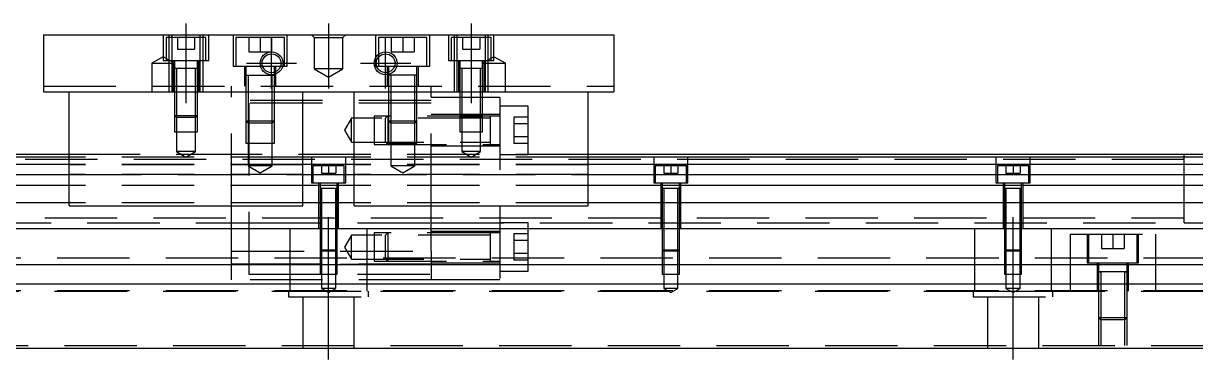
# Model space of a CAD drawing. Extents: x -12 to 579, y -264 to 77.
# Drawn here: x 146.5 to 352, y -224.1 to -165.1 of the extents above; entities that cross this region are included whole.
import ezdxf

# ---------------------------------------------------------------- set-up
doc = ezdxf.new("R2010")
doc.units = 0
doc.linetypes.add('CENTER', pattern=[50.8, 31.75, -6.35, 6.35, -6.35])
doc.linetypes.add('DASHED', pattern=[19.05, 12.7, -6.35])
doc.layers.get('0').update_dxf_attribs({"linetype": 'CONTINUOUS'})
doc.layers.add('CENTER', color=1, linetype='CENTER')

msp = doc.modelspace()

# ---------------------------------------------------------------- linework, layer by layer
at = {"color": 7, "linetype": 'CONTINUOUS'}
for p, q in [((150, -167.12), (250, -167.12)), ((150, -167.12), (150, -177.12)), ((250, -167.12), (250, -177.12)), ((150, -177.12), (250, -177.12)), ((154.5, -197.12), (154.5, -177.12)), ((195.5, -197.12), (195.5, -177.12)), ((204.5, -197.12), (204.5, -177.12)), ((245.5, -197.12), (245.5, -177.12)), ((154.5, -188.62), (0, -188.62)), ((154.5, -188.12), (60.5, -188.12)), ((204.5, -188.62), (195.5, -188.62)), ((350, -188.12), (245.5, -188.12)), ((400, -188.62), (245.5, -188.62)), ((350, -188.62), (350, -188.12)), ((350.01, -188.12), (350, -188.12)), ((355, -188.12), (350, -188.12)), ((350, -188.12), (350, -188.12)), ((154.5, -189.87), (0, -189.87)), ((204.5, -189.87), (195.5, -189.87)), ((400, -189.87), (245.5, -189.87)), ((0, -191.65), (154.5, -191.65)), ((195.5, -191.65), (204.5, -191.65)), ((245.5, -191.65), (400, -191.65)), ((154.5, -193.54), (0, -193.54)), ((204.5, -193.54), (195.5, -193.54)), ((400, -193.54), (245.5, -193.54)), ((154.5, -196.6), (0, -196.6)), ((154.5, -197.12), (195.5, -197.12)), ((204.5, -196.6), (195.5, -196.6)), ((204.5, -197.12), (245.5, -197.12)), ((400, -196.6), (245.5, -196.6)), ((0, -201.12), (400, -201.12)), ((0, -207.42), (400, -207.42)), ((0, -210.82), (400, -210.82)), ((0, -222.12), (400, -222.12))]:
    msp.add_line(p, q, dxfattribs=at)
at = {"color": 3, "linetype": 'DASHED'}
for p, q in [((171, -167.12), (171, -171.62)), ((178.5, -167.62), (171.5, -167.62)), ((171.5, -167.62), (171.5, -171.62)), ((172, -167.12), (172, -167.62)), ((172, -167.62), (172, -171.62)), ((172.5, -167.12), (172.5, -177.12)), ((173.5, -167.62), (173.5, -169.62)), ((175, -167.62), (175, -169.62)), ((176.5, -167.62), (176.5, -169.62)), ((177.5, -177.12), (177.5, -167.12)), ((178, -167.62), (178, -167.12)), ((178, -171.62), (178, -167.62)), ((178.5, -171.62), (178.5, -167.62)), ((179, -171.62), (179, -167.12)), ((183.25, -167.12), (183.25, -172.62)), ((192.25, -167.62), (183.75, -167.62)), ((183.75, -167.62), (183.75, -172.62)), ((186, -167.62), (186, -170.12)), ((188, -167.62), (188, -170.12)), ((190, -167.62), (190, -170.12)), ((192.25, -172.62), (192.25, -167.62)), ((192.75, -172.62), (192.75, -167.12)), ((197, -167.12), (197.5, -167.62)), ((197.5, -167.62), (197.5, -173.12)), ((197.5, -167.62), (202.5, -167.62)), ((202.5, -167.62), (203, -167.12)), ((202.5, -173.12), (202.5, -167.62)), ((208.25, -167.12), (208.25, -172.62)), ((217.25, -167.62), (208.75, -167.62)), ((208.75, -167.62), (208.75, -170.56)), ((211, -167.62), (211, -170.12)), ((213, -167.62), (213, -170.12)), ((215, -167.62), (215, -170.12)), ((217.25, -172.62), (217.25, -167.62)), ((217.75, -172.62), (217.75, -167.12)), ((221, -167.12), (221, -171.62)), ((228.5, -167.62), (221.5, -167.62)), ((221.5, -167.62), (221.5, -171.62)), ((222, -167.12), (222, -167.62)), ((222, -167.62), (222, -171.62)), ((222.5, -167.12), (222.5, -177.12)), ((223.5, -167.62), (223.5, -169.62)), ((225, -167.62), (225, -169.62)), ((226.5, -167.62), (226.5, -169.62)), ((227.5, -177.12), (227.5, -167.12)), ((228, -167.62), (228, -167.12)), ((228, -171.62), (228, -167.62)), ((228.5, -171.62), (228.5, -167.62)), ((229, -171.62), (229, -167.12)), ((173.5, -169.62), (175, -169.62)), ((175, -169.62), (176.5, -169.62)), ((186, -170.12), (188, -170.12)), ((188, -170.12), (190, -170.12)), ((208.75, -170.56), (208.75, -171.04)), ((211, -170.12), (213, -170.12)), ((213, -170.12), (215, -170.12)), ((223.5, -169.62), (225, -169.62)), ((225, -169.62), (226.5, -169.62)), ((171, -170.97), (169, -172.12)), ((169, -172.12), (173, -172.12)), ((169, -172.12), (169, -177.12)), ((173, -172.12), (171, -170.97)), ((171, -171.62), (179, -171.62)), ((172, -171.62), (172, -177.12)), ((172.75, -171.62), (172.75, -177.12)), ((173, -171.62), (173, -173.02)), ((177, -173.02), (177, -171.62)), ((177.25, -177.12), (177.25, -171.62)), ((178, -177.12), (178, -171.62)), ((183.25, -172.62), (192.75, -172.62)), ((185.25, -172.62), (185.25, -176.12)), ((185.5, -172.62), (185.5, -174.22)), ((190.5, -173.69), (190.5, -172.62)), ((190.75, -176.12), (190.75, -172.62)), ((208.25, -172.62), (217.75, -172.62)), ((208.75, -171.04), (208.75, -172.62)), ((210.25, -172.62), (210.25, -176.12)), ((210.5, -172.62), (210.5, -173.69)), ((215.5, -174.22), (215.5, -172.62)), ((215.75, -176.12), (215.75, -172.62)), ((221, -171.62), (229, -171.62)), ((222, -171.62), (222, -177.12)), ((222.75, -171.62), (222.75, -177.12)), ((223, -171.62), (223, -173.02)), ((229, -170.97), (227, -172.12)), ((227, -173.02), (227, -171.62)), ((227, -172.12), (231, -172.12)), ((227.25, -177.12), (227.25, -171.62)), ((228, -177.12), (228, -171.62)), ((231, -172.12), (229, -170.97)), ((231, -177.12), (231, -172.12)), ((173, -173.01), (173, -173.02)), ((173.22, -173.02), (173, -173.02)), ((173, -173.02), (173, -173.03)), ((173, -173.02), (173, -177.12)), ((176.78, -173.02), (173.22, -173.02)), ((173.35, -173.02), (173.35, -177.12)), ((176.65, -177.12), (176.65, -173.02)), ((177, -173.02), (176.78, -173.02)), ((177, -173.02), (177, -173.01)), ((177, -173.03), (177, -173.02)), ((177, -177.12), (177, -173.02)), ((185.5, -174.21), (185.5, -174.22)), ((185.5, -174.22), (185.76, -174.22)), ((185.5, -174.22), (190.5, -174.22)), ((185.5, -174.22), (185.5, -174.22)), ((185.5, -174.22), (185.5, -176.12)), ((185.9, -174.22), (185.9, -176.12)), ((190.1, -176.12), (190.1, -174.22)), ((190.5, -174.06), (190.5, -173.69)), ((190.5, -174.22), (190.5, -174.06)), ((190.5, -174.22), (190.5, -174.21)), ((190.5, -174.22), (190.5, -174.22)), ((190.5, -176.12), (190.5, -174.22)), ((197.5, -173.12), (200, -174.56)), ((202.5, -173.12), (197.5, -173.12)), ((200, -174.56), (202.5, -173.12)), ((210.5, -173.69), (210.5, -174.06)), ((210.5, -174.06), (210.5, -174.22)), ((210.5, -174.21), (210.5, -174.22)), ((210.76, -174.22), (210.5, -174.22)), ((210.5, -174.22), (210.5, -174.22)), ((210.5, -174.22), (210.5, -176.12)), ((215.24, -174.22), (210.76, -174.22)), ((210.9, -174.22), (210.9, -176.12)), ((215.1, -176.12), (215.1, -174.22)), ((215.5, -174.22), (215.24, -174.22)), ((215.5, -174.22), (215.5, -174.21)), ((215.5, -174.22), (215.5, -174.22)), ((215.5, -176.12), (215.5, -174.22)), ((223, -173.01), (223, -173.02)), ((223.22, -173.02), (223, -173.02)), ((223, -173.02), (223, -177.12)), ((223, -173.02), (223, -173.03)), ((226.78, -173.02), (223.22, -173.02)), ((223.35, -173.02), (223.35, -177.12)), ((226.65, -177.12), (226.65, -173.02)), ((227, -173.02), (226.78, -173.02)), ((227, -173.02), (227, -173.01)), ((227, -177.12), (227, -173.02)), ((227, -173.03), (227, -173.02)), ((150, -176.12), (250, -176.12)), ((183, -177.12), (183, -176.12)), ((185.5, -176.12), (185.5, -177.12)), ((185.5, -176.12), (185.5, -177.12)), ((185.9, -176.12), (185.9, -177.12)), ((190.1, -177.12), (190.1, -176.12)), ((190.5, -177.12), (190.5, -176.12)), ((190.5, -177.12), (190.5, -176.12)), ((210.5, -176.12), (210.5, -177.12)), ((210.5, -176.12), (210.5, -177.12)), ((210.9, -176.12), (210.9, -177.12)), ((215.1, -177.12), (215.1, -176.12)), ((215.5, -177.12), (215.5, -176.12)), ((215.5, -177.12), (215.5, -176.12)), ((218, -177.12), (218, -176.12)), ((173, -177.12), (173, -181.27)), ((173, -177.12), (173, -181.27)), ((173.35, -177.12), (173.35, -181.62)), ((176.65, -181.62), (176.65, -177.12)), ((177, -181.27), (177, -177.12)), ((177, -181.27), (177, -177.12)), ((183, -197.12), (183, -177.12)), ((218, -178.62), (183, -178.62)), ((185.5, -177.12), (185.5, -182.22)), ((185.5, -177.12), (185.5, -182.22)), ((185.9, -177.12), (185.9, -182.62)), ((190.1, -182.62), (190.1, -177.12)), ((190.5, -182.22), (190.5, -177.12)), ((190.5, -182.22), (190.5, -177.12)), ((210.5, -177.12), (210.5, -182.22)), ((210.5, -177.12), (210.5, -182.22)), ((210.9, -177.12), (210.9, -182.62)), ((215.1, -182.62), (215.1, -177.12)), ((215.5, -182.22), (215.5, -177.12)), ((215.5, -182.22), (215.5, -177.12)), ((218, -197.12), (218, -177.12)), ((230, -178.12), (218, -178.12)), ((223, -177.12), (223, -181.27)), ((223, -177.12), (223, -181.27)), ((223.35, -177.12), (223.35, -181.62)), ((226.65, -181.62), (226.65, -177.12)), ((227, -181.27), (227, -177.12)), ((227, -181.27), (227, -177.12)), ((230, -178.12), (230, -210.12)), ((218, -179.12), (186, -179.12)), ((186, -179.12), (186, -209.12)), ((235, -179.62), (230, -179.62)), ((235, -188.12), (235, -179.62)), ((173, -181.27), (177, -181.27)), ((173, -181.27), (173, -184.12)), ((173, -181.27), (173.35, -181.62)), ((176.65, -181.62), (173.35, -181.62)), ((173.35, -181.62), (173.35, -184.12)), ((176.65, -181.62), (177, -181.27)), ((176.65, -184.12), (176.65, -181.62)), ((177, -184.12), (177, -181.27)), ((185.5, -182.22), (190.5, -182.22)), ((185.5, -182.22), (185.5, -186.12)), ((185.5, -182.22), (185.9, -182.62)), ((190.1, -182.62), (185.9, -182.62)), ((185.9, -182.62), (185.9, -186.12)), ((190.1, -182.62), (190.5, -182.22)), ((190.1, -186.12), (190.1, -182.62)), ((190.5, -186.12), (190.5, -182.22)), ((204, -181.77), (202.79, -183.87)), ((204, -185.97), (204, -181.77)), ((228.4, -181.77), (204, -181.77)), ((208, -181.37), (208, -186.37)), ((230, -181.37), (208, -181.37)), ((210.4, -181.37), (210.4, -186.37)), ((210.5, -182.22), (215.5, -182.22)), ((210.5, -182.22), (210.5, -186.12)), ((210.5, -182.22), (210.9, -182.62)), ((215.1, -182.62), (210.9, -182.62)), ((210.9, -182.62), (210.9, -186.12)), ((215.1, -182.62), (215.5, -182.22)), ((215.1, -186.12), (215.1, -182.62)), ((215.5, -186.12), (215.5, -182.22)), ((230, -181.12), (218, -181.12)), ((223, -181.27), (227, -181.27)), ((223, -181.27), (223, -184.12)), ((223, -181.27), (223.35, -181.62)), ((226.65, -181.62), (223.35, -181.62)), ((223.35, -181.62), (223.35, -184.12)), ((226.65, -181.62), (227, -181.27)), ((226.65, -184.12), (226.65, -181.62)), ((227, -184.12), (227, -181.27)), ((228.4, -186.37), (228.4, -181.37)), ((232.5, -181.56), (232.5, -186.18)), ((235, -181.56), (232.5, -181.56)), ((235, -182.72), (232.5, -182.72)), ((173, -184.12), (177, -184.12)), ((173.35, -184.12), (173.35, -187.62)), ((176.65, -187.62), (176.65, -184.12)), ((202.79, -183.87), (204, -185.97)), ((223, -184.12), (227, -184.12)), ((223.35, -184.12), (223.35, -187.62)), ((226.65, -187.62), (226.65, -184.12)), ((185.5, -186.12), (190.5, -186.12)), ((185.9, -186.12), (185.9, -190.12)), ((190.1, -190.12), (190.1, -186.12)), ((204, -185.97), (228.4, -185.97)), ((208, -186.37), (230, -186.37)), ((210.5, -186.12), (215.5, -186.12)), ((210.9, -186.12), (210.9, -190.12)), ((215.1, -190.12), (215.1, -186.12)), ((218, -186.62), (230, -186.62)), ((235, -185.02), (232.5, -185.02)), ((235, -186.18), (232.5, -186.18)), ((350, -188.99), (55, -188.99)), ((186, -188.12), (154.5, -188.12)), ((195.5, -188.62), (154.5, -188.62)), ((176.65, -187.62), (173.35, -187.62)), ((173.35, -187.62), (175, -188.57)), ((175, -188.57), (176.65, -187.62)), ((245.5, -188.12), (186, -188.12)), ((197, -188.62), (197, -193.12)), ((203, -193.12), (203, -188.62)), ((245.5, -188.62), (204.5, -188.62)), ((226.65, -187.62), (223.35, -187.62)), ((223.35, -187.62), (225, -188.57)), ((225, -188.57), (226.65, -187.62)), ((230, -188.12), (235, -188.12)), ((257, -188.62), (257, -193.12)), ((263, -193.12), (263, -188.62)), ((317, -188.62), (317, -193.12)), ((323, -193.12), (323, -188.62)), ((350, -188.62), (350, -188.12)), ((350, -200.12), (350, -188.62)), ((195.5, -189.87), (154.5, -189.87)), ((195.5, -189.92), (154.5, -189.92)), ((190.1, -190.12), (185.9, -190.12)), ((185.9, -190.12), (188, -191.33)), ((188, -191.33), (190.1, -190.12)), ((202.75, -190.12), (197.25, -190.12)), ((197.25, -190.12), (197.25, -193.12)), ((198.75, -190.12), (198.75, -191.42)), ((200, -190.12), (200, -191.42)), ((201.25, -190.12), (201.25, -191.42)), ((202.75, -193.12), (202.75, -190.12)), ((245.5, -189.87), (204.5, -189.87)), ((245.5, -189.92), (204.5, -189.92)), ((215.1, -190.12), (210.9, -190.12)), ((210.9, -190.12), (213, -191.33)), ((213, -191.33), (215.1, -190.12)), ((262.75, -190.12), (257.25, -190.12)), ((257.25, -190.12), (257.25, -193.12)), ((258.75, -190.12), (258.75, -191.42)), ((260, -190.12), (260, -191.42)), ((261.25, -190.12), (261.25, -191.42)), ((262.75, -193.12), (262.75, -190.12)), ((322.75, -190.12), (317.25, -190.12)), ((317.25, -190.12), (317.25, -193.12)), ((318.75, -190.12), (318.75, -191.42)), ((320, -190.12), (320, -191.42)), ((321.25, -190.12), (321.25, -191.42)), ((322.75, -193.12), (322.75, -190.12)), ((195.5, -191.62), (154.5, -191.62)), ((154.5, -191.65), (195.5, -191.65)), ((197, -193.12), (203, -193.12)), ((198.25, -193.12), (198.25, -201.12)), ((198.5, -193.12), (198.5, -194.12)), ((198.75, -191.42), (200, -191.42)), ((200, -191.42), (201.25, -191.42)), ((201.5, -194.12), (201.5, -193.12)), ((201.75, -201.12), (201.75, -193.12)), ((245.5, -191.62), (204.5, -191.62)), ((204.5, -191.65), (245.5, -191.65)), ((257, -193.12), (263, -193.12)), ((258.25, -193.12), (258.25, -201.12)), ((258.5, -193.12), (258.5, -194.12)), ((258.75, -191.42), (260, -191.42)), ((260, -191.42), (261.25, -191.42)), ((261.5, -194.12), (261.5, -193.12)), ((261.75, -201.12), (261.75, -193.12)), ((317, -193.12), (323, -193.12)), ((318.25, -193.12), (318.25, -201.12)), ((318.5, -193.12), (318.5, -194.12)), ((318.75, -191.42), (320, -191.42)), ((320, -191.42), (321.25, -191.42)), ((321.5, -194.12), (321.5, -193.12)), ((321.75, -201.12), (321.75, -193.12)), ((195.5, -193.54), (154.5, -193.54)), ((198.5, -194.11), (198.5, -194.12)), ((198.62, -194.12), (198.5, -194.12)), ((198.5, -194.12), (198.5, -201.12)), ((198.5, -194.12), (198.5, -194.12)), ((200, -194.12), (198.62, -194.12)), ((198.75, -194.12), (198.75, -201.12)), ((201.38, -194.12), (200, -194.12)), ((201.25, -201.12), (201.25, -194.12)), ((201.5, -194.12), (201.38, -194.12)), ((201.5, -194.12), (201.5, -194.11)), ((201.5, -201.12), (201.5, -194.12)), ((201.5, -194.12), (201.5, -194.12)), ((245.5, -193.54), (204.5, -193.54)), ((258.5, -194.11), (258.5, -194.12)), ((258.62, -194.12), (258.5, -194.12)), ((258.5, -194.12), (258.5, -201.12)), ((258.5, -194.12), (258.5, -194.12)), ((260, -194.12), (258.62, -194.12)), ((258.75, -194.12), (258.75, -201.12)), ((261.38, -194.12), (260, -194.12)), ((261.25, -201.12), (261.25, -194.12)), ((261.5, -194.12), (261.38, -194.12)), ((261.5, -194.12), (261.5, -194.11)), ((261.5, -201.12), (261.5, -194.12)), ((261.5, -194.12), (261.5, -194.12)), ((318.5, -194.11), (318.5, -194.12)), ((318.62, -194.12), (318.5, -194.12)), ((318.5, -194.12), (318.5, -201.12)), ((318.5, -194.12), (318.5, -194.12)), ((320, -194.12), (318.62, -194.12)), ((318.75, -194.12), (318.75, -201.12)), ((321.38, -194.12), (320, -194.12)), ((321.25, -201.12), (321.25, -194.12)), ((321.5, -194.12), (321.38, -194.12)), ((321.5, -194.12), (321.5, -194.11)), ((321.5, -201.12), (321.5, -194.12)), ((321.5, -194.12), (321.5, -194.12)), ((195.5, -196.6), (154.5, -196.6)), ((195.5, -196.62), (154.5, -196.62)), ((183, -201.12), (183, -197.12)), ((245.5, -196.6), (204.5, -196.6)), ((245.5, -196.62), (204.5, -196.62)), ((218, -201.12), (218, -197.12)), ((55, -199.24), (350, -199.24)), ((81.5, -200.12), (183, -200.12)), ((183, -200.12), (186, -200.12)), ((183, -205.12), (183, -201.12)), ((186, -200.12), (218, -200.12)), ((186, -200.12), (218, -200.12)), ((193.29, -212.12), (193.29, -201.12)), ((198.5, -201.12), (198.5, -204.87)), ((198.5, -201.12), (198.5, -204.87)), ((198.75, -201.12), (198.75, -205.12)), ((201.25, -205.12), (201.25, -201.12)), ((201.5, -204.87), (201.5, -201.12)), ((201.5, -204.87), (201.5, -201.12)), ((206.71, -201.12), (206.71, -212.12)), ((218, -200.12), (228.5, -200.12)), ((218, -200.12), (350, -200.12)), ((218, -205.12), (218, -201.12)), ((235, -200.12), (230, -200.12)), ((235, -208.62), (235, -200.12)), ((258.5, -201.12), (258.5, -204.87)), ((258.5, -201.12), (258.5, -204.87)), ((258.75, -201.12), (258.75, -205.12)), ((261.25, -205.12), (261.25, -201.12)), ((261.5, -204.87), (261.5, -201.12)), ((261.5, -204.87), (261.5, -201.12)), ((313.29, -212.12), (313.29, -201.12)), ((318.5, -201.12), (318.5, -204.87)), ((318.5, -201.12), (318.5, -204.87)), ((318.75, -201.12), (318.75, -205.12)), ((321.25, -205.12), (321.25, -201.12)), ((321.5, -204.87), (321.5, -201.12)), ((321.5, -204.87), (321.5, -201.12)), ((326.71, -201.12), (326.71, -212.12)), ((350, -200.12), (350, -200.12)), ((350, -200.12), (350.01, -200.12)), ((350, -200.12), (350, -200.12)), ((350, -200.12), (355, -200.12)), ((204, -202.27), (202.79, -204.37)), ((204, -206.47), (204, -202.27)), ((228.4, -202.27), (204, -202.27)), ((208, -201.87), (208, -206.87)), ((230, -201.87), (208, -201.87)), ((210.4, -201.87), (210.4, -206.87)), ((230, -201.62), (218, -201.62)), ((228.4, -206.87), (228.4, -201.87)), ((232.5, -202.06), (232.5, -206.68)), ((235, -202.06), (232.5, -202.06)), ((235, -203.22), (232.5, -203.22)), ((330, -202.12), (345, -202.12)), ((330, -202.12), (330, -207.42)), ((333, -202.12), (333, -207.12)), ((333.25, -202.12), (333.25, -207.12)), ((335.5, -202.12), (335.5, -204.62)), ((337.5, -202.12), (337.5, -204.62)), ((339.5, -202.12), (339.5, -204.62)), ((341.75, -207.12), (341.75, -202.12)), ((342, -207.12), (342, -202.12)), ((345, -202.12), (345, -207.42)), ((183, -205.12), (218, -205.12)), ((183, -207.42), (183, -205.12)), ((198.5, -204.87), (201.5, -204.87)), ((198.5, -204.87), (198.5, -207.42)), ((198.5, -204.87), (198.75, -205.12)), ((201.25, -205.12), (198.75, -205.12)), ((198.75, -205.12), (198.75, -209.12)), ((201.25, -205.12), (201.5, -204.87)), ((201.25, -209.12), (201.25, -205.12)), ((201.5, -207.42), (201.5, -204.87)), ((202.79, -204.37), (204, -206.47)), ((218, -205.12), (218, -207.42)), ((258.5, -204.87), (261.5, -204.87)), ((258.5, -204.87), (258.5, -207.42)), ((258.5, -204.87), (258.75, -205.12)), ((261.25, -205.12), (258.75, -205.12)), ((258.75, -205.12), (258.75, -209.12)), ((261.25, -205.12), (261.5, -204.87)), ((261.25, -209.12), (261.25, -205.12)), ((261.5, -207.42), (261.5, -204.87)), ((318.5, -204.87), (321.5, -204.87)), ((318.5, -204.87), (318.5, -207.42)), ((318.5, -204.87), (318.75, -205.12)), ((321.25, -205.12), (318.75, -205.12)), ((318.75, -205.12), (318.75, -209.12)), ((321.25, -205.12), (321.5, -204.87)), ((321.25, -209.12), (321.25, -205.12)), ((321.5, -207.42), (321.5, -204.87)), ((335.5, -204.62), (337.5, -204.62)), ((337.5, -204.62), (339.5, -204.62)), ((0, -206.27), (400, -206.27)), ((183, -207.4), (218, -207.4)), ((186, -207.4), (183, -207.4)), ((183, -210.12), (183, -207.42)), ((218, -207.4), (186, -207.4)), ((198.5, -207.42), (198.5, -209.12)), ((201.5, -209.12), (201.5, -207.42)), ((204, -206.47), (228.4, -206.47)), ((208, -206.87), (230, -206.87)), ((218, -207.12), (230, -207.12)), ((218, -207.42), (218, -210.12)), ((235, -205.52), (232.5, -205.52)), ((235, -206.68), (232.5, -206.68)), ((258.5, -207.42), (258.5, -209.12)), ((261.5, -209.12), (261.5, -207.42)), ((318.5, -207.42), (318.5, -209.12)), ((321.5, -209.12), (321.5, -207.42)), ((330, -207.42), (330, -210.82)), ((333, -207.12), (342, -207.12)), ((334.75, -207.12), (334.75, -212.12)), ((335, -207.12), (335, -207.42)), ((335, -207.42), (335, -208.72)), ((340, -207.42), (340, -207.12)), ((340, -208.72), (340, -207.42)), ((340.25, -212.12), (340.25, -207.12)), ((345, -207.42), (345, -210.82)), ((186, -209.12), (218, -209.12)), ((198.5, -209.12), (201.5, -209.12)), ((198.75, -209.12), (198.75, -211.62)), ((201.25, -211.62), (201.25, -209.12)), ((230, -208.62), (235, -208.62)), ((258.5, -209.12), (261.5, -209.12)), ((258.75, -209.12), (258.75, -211.62)), ((261.25, -211.62), (261.25, -209.12)), ((318.5, -209.12), (321.5, -209.12)), ((318.75, -209.12), (318.75, -211.62)), ((321.25, -211.62), (321.25, -209.12)), ((335, -208.71), (335, -208.72)), ((335, -208.72), (335.26, -208.72)), ((335.26, -208.72), (335, -208.72)), ((335, -208.72), (335, -208.72)), ((335, -208.72), (335, -210.82)), ((339.74, -208.72), (335.26, -208.72)), ((335.4, -208.72), (335.4, -210.82)), ((339.6, -210.82), (339.6, -208.72)), ((339.74, -208.72), (340, -208.72)), ((340, -208.72), (339.74, -208.72)), ((340, -208.72), (340, -208.71)), ((340, -208.72), (340, -208.72)), ((340, -210.82), (340, -208.72)), ((218, -210.12), (183, -210.12)), ((201.25, -211.62), (198.75, -211.62)), ((198.75, -211.62), (200, -212.34)), ((200, -212.34), (201.25, -211.62)), ((230, -210.12), (218, -210.12)), ((261.25, -211.62), (258.75, -211.62)), ((258.75, -211.62), (260, -212.34)), ((260, -212.34), (261.25, -211.62)), ((321.25, -211.62), (318.75, -211.62)), ((318.75, -211.62), (320, -212.34)), ((320, -212.34), (321.25, -211.62)), ((330, -210.82), (330, -212.12)), ((335, -210.82), (335, -212.12)), ((335.4, -210.82), (335.4, -212.12)), ((339.6, -212.12), (339.6, -210.82)), ((340, -212.12), (340, -210.82)), ((345, -210.82), (345, -212.12)), ((0, -211.97), (400, -211.97)), ((56.71, -212.12), (343.29, -212.12)), ((193, -212.12), (207, -212.12)), ((193, -212.12), (193, -213.12)), ((193, -213.12), (207, -213.12)), ((195.5, -213.12), (195.5, -222.12)), ((204.5, -222.12), (204.5, -213.12)), ((207, -213.12), (207, -212.12)), ((313, -212.12), (327, -212.12)), ((313, -212.12), (313, -213.12)), ((313, -213.12), (327, -213.12)), ((315.5, -213.12), (315.5, -222.12)), ((324.5, -222.12), (324.5, -213.12)), ((327, -213.12), (327, -212.12)), ((335, -212.12), (335, -216.72)), ((335, -212.12), (335, -216.72)), ((335.4, -212.12), (335.4, -217.12)), ((339.6, -217.12), (339.6, -212.12)), ((340, -216.72), (340, -212.12)), ((340, -216.72), (340, -212.12)), ((343.29, -212.12), (356.71, -212.12)), ((335, -216.72), (340, -216.72)), ((335, -216.72), (335, -221.62)), ((335, -216.72), (335.4, -217.12)), ((339.6, -217.12), (335.4, -217.12)), ((335.4, -217.12), (335.4, -221.62)), ((339.6, -217.12), (340, -216.72)), ((339.6, -221.62), (339.6, -217.12)), ((340, -221.62), (340, -216.72)), ((77.5, -221.62), (400, -221.62))]:
    msp.add_line(p, q, dxfattribs=at)
at = {"color": 3, "linetype": 'CONTINUOUS'}
for p, q in [((210.4, -181.37), (210, -181.77)), ((210, -185.97), (210, -181.77)), ((210.4, -186.37), (210, -185.97)), ((210.4, -201.87), (210, -202.27)), ((210, -206.47), (210, -202.27)), ((210.4, -206.87), (210, -206.47))]:
    msp.add_line(p, q, dxfattribs=at)
for centre in [(190, -172.12), (210, -172.12)]:
    msp.add_circle(centre, 2, dxfattribs=at)
at = {"color": 7, "linetype": 'CONTINUOUS'}
for centre in [(190, -172.12), (210, -172.12)]:
    msp.add_circle(centre, 1.65, dxfattribs=at)
at = {"layer": 'CENTER', "color": 1, "linetype": 'CENTER'}
for p, q in [((175, -165.12), (175, -179.12)), ((200, -165.12), (200, -176.56)), ((225, -165.12), (225, -179.12)), ((190, -176.52), (190, -167.72)), ((210, -176.52), (210, -167.72)), ((185.6, -172.12), (194.4, -172.12)), ((205.6, -172.12), (214.4, -172.12)), ((200, -224.12), (200, -199.12)), ((320, -224.12), (320, -199.12))]:
    msp.add_line(p, q, dxfattribs=at)

doc.saveas('drawing.dxf')
